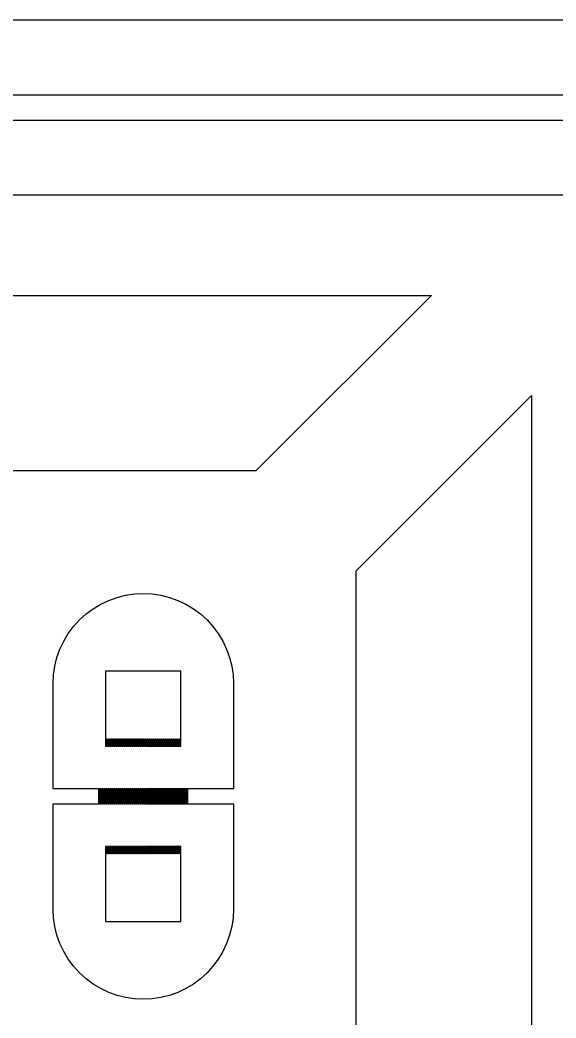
# Model space of a CAD drawing. Extents: x -25 to 122, y -49 to 104.
# Drawn here: x 86.91 to 97.81, y 45.93 to 66.23 of the extents above; entities that cross this region are included whole.
import ezdxf

# ---------------------------------------------------------------- set-up
doc = ezdxf.new("R2010")
doc.units = 0

msp = doc.modelspace()

# ---------------------------------------------------------------- linework, layer by layer
for p, q in [((-11.209, 66.235), (102.919, 66.235)), ((101.39, 64.7065), (-9.6805, 64.7065)), ((-9.17099, 64.197), (100.881, 64.197)), ((99.3525, 62.6685), (-7.64249, 62.6685)), ((71.4574, 60.6305), (95.2765, 60.6305)), ((95.2765, 60.6305), (91.71, 57.064)), ((93.748, 55.026), (97.3145, 58.5925)), ((97.3145, 58.5925), (97.3145, 43.9444)), ((91.71, 57.064), (71.4574, 57.064)), ((93.748, 43.9444), (93.748, 55.026)), ((88.5526, 54.3508), (88.7153, 54.4278)), ((88.7153, 54.4278), (88.8848, 54.4885)), ((88.8848, 54.4885), (89.0594, 54.5322)), ((89.0594, 54.5322), (89.2375, 54.5586)), ((89.2375, 54.5586), (89.4172, 54.5674)), ((89.4172, 54.5674), (89.597, 54.5586)), ((89.597, 54.5586), (89.7751, 54.5322)), ((89.7751, 54.5322), (89.9497, 54.4885)), ((89.9497, 54.4885), (90.1192, 54.4278)), ((90.1192, 54.4278), (90.2819, 54.3508)), ((88.2536, 54.1511), (88.3982, 54.2583)), ((88.3982, 54.2583), (88.5526, 54.3508)), ((90.2819, 54.3508), (90.4363, 54.2583)), ((90.4363, 54.2583), (90.5808, 54.1511)), ((87.9994, 53.8969), (88.1203, 54.0302)), ((88.1203, 54.0302), (88.2536, 54.1511)), ((90.5808, 54.1511), (90.7142, 54.0302)), ((90.7142, 54.0302), (90.8351, 53.8969)), ((87.8922, 53.7523), (87.9994, 53.8969)), ((90.8351, 53.8969), (90.9423, 53.7523)), ((87.7996, 53.5979), (87.8922, 53.7523)), ((90.9423, 53.7523), (91.0349, 53.5979)), ((87.662, 53.2657), (87.7227, 53.4352)), ((87.7227, 53.4352), (87.7996, 53.5979)), ((91.0349, 53.5979), (91.1118, 53.4352)), ((91.1118, 53.4352), (91.1725, 53.2657)), ((87.6183, 53.0911), (87.662, 53.2657)), ((91.1725, 53.2657), (91.2162, 53.0911)), ((87.5919, 52.913), (87.6183, 53.0911)), ((91.2162, 53.0911), (91.2426, 52.913)), ((87.5831, 52.7332), (87.5919, 52.913)), ((90.1815, 52.988), (88.653, 52.988)), ((88.653, 52.988), (88.653, 51.4595)), ((90.1815, 51.4595), (90.1815, 52.988)), ((91.2426, 52.913), (91.2514, 52.7332)), ((87.5831, 50.5933), (87.5831, 52.7332)), ((91.2514, 52.7332), (91.2514, 50.5933)), ((88.6785, 51.6123), (88.6887, 51.6123)), ((88.6785, 51.4595), (88.6785, 51.6123)), ((88.6887, 51.6123), (88.6887, 51.4595)), ((88.7192, 51.4595), (88.7192, 51.6123)), ((88.7192, 51.6123), (88.7294, 51.6123)), ((88.7294, 51.6123), (88.7294, 51.4595)), ((88.76, 51.4595), (88.76, 51.6123)), ((88.76, 51.6123), (88.7702, 51.6123)), ((88.7702, 51.6123), (88.7702, 51.4595)), ((88.8008, 51.4595), (88.8008, 51.6123)), ((88.8008, 51.6123), (88.811, 51.6123)), ((88.811, 51.6123), (88.811, 51.4595)), ((88.8415, 51.4595), (88.8415, 51.6123)), ((88.8415, 51.6123), (88.8517, 51.6123)), ((88.8517, 51.6123), (88.8517, 51.4595)), ((88.8823, 51.4595), (88.8823, 51.6123)), ((88.8823, 51.6123), (88.8925, 51.6123)), ((88.8925, 51.6123), (88.8925, 51.4595)), ((88.923, 51.4595), (88.923, 51.6123)), ((88.923, 51.6123), (88.9332, 51.6123)), ((88.9332, 51.6123), (88.9332, 51.4595)), ((88.9638, 51.4595), (88.9638, 51.6123)), ((88.9638, 51.6123), (88.974, 51.6123)), ((88.974, 51.6123), (88.974, 51.4595)), ((89.0045, 51.4595), (89.0045, 51.6123)), ((89.0045, 51.6123), (89.0148, 51.6123)), ((89.0148, 51.6123), (89.0148, 51.4595)), ((89.0453, 51.4595), (89.0453, 51.6123)), ((89.0453, 51.6123), (89.0555, 51.6123)), ((89.0555, 51.6123), (89.0555, 51.4595)), ((89.0861, 51.4595), (89.0861, 51.6123)), ((89.0861, 51.6123), (89.0963, 51.6123)), ((89.0963, 51.6123), (89.0963, 51.4595)), ((89.1268, 51.4595), (89.1268, 51.6123)), ((89.1268, 51.6123), (89.137, 51.6123)), ((89.137, 51.6123), (89.137, 51.4595)), ((89.1676, 51.4595), (89.1676, 51.6123)), ((89.1676, 51.6123), (89.1778, 51.6123)), ((89.1778, 51.6123), (89.1778, 51.4595)), ((89.2084, 51.4595), (89.2084, 51.6123)), ((89.2084, 51.6123), (89.2186, 51.6123)), ((89.2186, 51.6123), (89.2186, 51.4595)), ((89.2491, 51.4595), (89.2491, 51.6123)), ((89.2491, 51.6123), (89.2593, 51.6123)), ((89.2593, 51.6123), (89.2593, 51.4595)), ((89.2899, 51.4595), (89.2899, 51.6123)), ((89.2899, 51.6123), (89.3001, 51.6123)), ((89.3001, 51.6123), (89.3001, 51.4595)), ((89.3306, 51.4595), (89.3306, 51.6123)), ((89.3306, 51.6123), (89.3408, 51.6123)), ((89.3408, 51.6123), (89.3408, 51.4595)), ((89.3714, 51.4595), (89.3714, 51.6123)), ((89.3714, 51.6123), (89.3816, 51.6123)), ((89.3816, 51.6123), (89.3816, 51.4595)), ((89.4122, 51.4595), (89.4122, 51.6123)), ((89.4122, 51.6123), (89.4223, 51.6123)), ((89.4223, 51.6123), (89.4223, 51.4595)), ((89.4529, 51.4595), (89.4529, 51.6123)), ((89.4529, 51.6123), (89.4631, 51.6123)), ((89.4631, 51.6123), (89.4631, 51.4595)), ((89.4937, 51.4595), (89.4937, 51.6123)), ((89.4937, 51.6123), (89.5038, 51.6123)), ((89.5038, 51.6123), (89.5038, 51.4595)), ((89.5344, 51.4595), (89.5344, 51.6123)), ((89.5344, 51.6123), (89.5446, 51.6123)), ((89.5446, 51.6123), (89.5446, 51.4595)), ((89.5752, 51.4595), (89.5752, 51.6123)), ((89.5752, 51.6123), (89.5854, 51.6123)), ((89.5854, 51.6123), (89.5854, 51.4595)), ((89.6159, 51.4595), (89.6159, 51.6123)), ((89.6159, 51.6123), (89.6261, 51.6123)), ((89.6261, 51.6123), (89.6261, 51.4595)), ((89.6567, 51.4595), (89.6567, 51.6123)), ((89.6567, 51.6123), (89.6669, 51.6123)), ((89.6669, 51.6123), (89.6669, 51.4595)), ((89.6975, 51.4595), (89.6975, 51.6123)), ((89.6975, 51.6123), (89.7076, 51.6123)), ((89.7076, 51.6123), (89.7076, 51.4595)), ((89.7382, 51.4595), (89.7382, 51.6123)), ((89.7382, 51.6123), (89.7484, 51.6123)), ((89.7484, 51.6123), (89.7484, 51.4595)), ((89.779, 51.4595), (89.779, 51.6123)), ((89.779, 51.6123), (89.7892, 51.6123)), ((89.7892, 51.6123), (89.7892, 51.4595)), ((89.8197, 51.4595), (89.8197, 51.6123)), ((89.8197, 51.6123), (89.8299, 51.6123)), ((89.8299, 51.6123), (89.8299, 51.4595)), ((89.8605, 51.4595), (89.8605, 51.6123)), ((89.8605, 51.6123), (89.8707, 51.6123)), ((89.8707, 51.6123), (89.8707, 51.4595)), ((89.9013, 51.4595), (89.9013, 51.6123)), ((89.9013, 51.6123), (89.9114, 51.6123)), ((89.9114, 51.6123), (89.9114, 51.4595)), ((89.942, 51.4595), (89.942, 51.6123)), ((89.942, 51.6123), (89.9522, 51.6123)), ((89.9522, 51.6123), (89.9522, 51.4595)), ((89.9828, 51.4595), (89.9828, 51.6123)), ((89.9828, 51.6123), (89.993, 51.6123)), ((89.993, 51.6123), (89.993, 51.4595)), ((90.0235, 51.4595), (90.0235, 51.6123)), ((90.0235, 51.6123), (90.0337, 51.6123)), ((90.0337, 51.6123), (90.0337, 51.4595)), ((90.0643, 51.4595), (90.0643, 51.6123)), ((90.0643, 51.6123), (90.0745, 51.6123)), ((90.0745, 51.6123), (90.0745, 51.4595)), ((90.1051, 51.4595), (90.1051, 51.6123)), ((90.1051, 51.6123), (90.1152, 51.6123)), ((90.1152, 51.6123), (90.1152, 51.4595)), ((90.1458, 51.4595), (90.1458, 51.6123)), ((90.1458, 51.6123), (90.156, 51.6123)), ((90.156, 51.6123), (90.156, 51.4595)), ((88.653, 51.4595), (88.6785, 51.4595)), ((88.6887, 51.4595), (88.7192, 51.4595)), ((88.7294, 51.4595), (88.76, 51.4595)), ((88.7702, 51.4595), (88.8008, 51.4595)), ((88.811, 51.4595), (88.8415, 51.4595)), ((88.8517, 51.4595), (88.8823, 51.4595)), ((88.8925, 51.4595), (88.923, 51.4595)), ((88.9332, 51.4595), (88.9638, 51.4595)), ((88.974, 51.4595), (89.0045, 51.4595)), ((89.0148, 51.4595), (89.0453, 51.4595)), ((89.0555, 51.4595), (89.0861, 51.4595)), ((89.0963, 51.4595), (89.1268, 51.4595)), ((89.137, 51.4595), (89.1676, 51.4595)), ((89.1778, 51.4595), (89.2084, 51.4595)), ((89.2186, 51.4595), (89.2491, 51.4595)), ((89.2593, 51.4595), (89.2899, 51.4595)), ((89.3001, 51.4595), (89.3306, 51.4595)), ((89.3408, 51.4595), (89.3714, 51.4595)), ((89.3816, 51.4595), (89.4122, 51.4595)), ((89.4223, 51.4595), (89.4529, 51.4595)), ((89.4631, 51.4595), (89.4937, 51.4595)), ((89.5038, 51.4595), (89.5344, 51.4595)), ((89.5446, 51.4595), (89.5752, 51.4595)), ((89.5854, 51.4595), (89.6159, 51.4595)), ((89.6261, 51.4595), (89.6567, 51.4595)), ((89.6669, 51.4595), (89.6975, 51.4595)), ((89.7076, 51.4595), (89.7382, 51.4595)), ((89.7484, 51.4595), (89.779, 51.4595)), ((89.7892, 51.4595), (89.8197, 51.4595)), ((89.8299, 51.4595), (89.8605, 51.4595)), ((89.8707, 51.4595), (89.9013, 51.4595)), ((89.9114, 51.4595), (89.942, 51.4595)), ((89.9522, 51.4595), (89.9828, 51.4595)), ((89.993, 51.4595), (90.0235, 51.4595)), ((90.0337, 51.4595), (90.0643, 51.4595)), ((90.0745, 51.4595), (90.1051, 51.4595)), ((90.1152, 51.4595), (90.1458, 51.4595)), ((90.156, 51.4595), (90.1815, 51.4595)), ((88.5154, 50.5933), (87.5831, 50.5933)), ((88.5154, 50.2876), (88.5154, 50.5933)), ((88.5562, 50.5933), (88.5256, 50.5933)), ((88.5256, 50.5933), (88.5256, 50.2876)), ((88.5562, 50.2876), (88.5562, 50.5933)), ((88.597, 50.5933), (88.5664, 50.5933)), ((88.5664, 50.5933), (88.5664, 50.2876)), ((88.597, 50.2876), (88.597, 50.5933)), ((88.6377, 50.5933), (88.6071, 50.5933)), ((88.6071, 50.5933), (88.6071, 50.2876)), ((88.6377, 50.2876), (88.6377, 50.5933)), ((88.6785, 50.5933), (88.6479, 50.5933)), ((88.6479, 50.5933), (88.6479, 50.2876)), ((88.6785, 50.2876), (88.6785, 50.5933)), ((88.7192, 50.5933), (88.6887, 50.5933)), ((88.6887, 50.5933), (88.6887, 50.2876)), ((88.7192, 50.2876), (88.7192, 50.5933)), ((88.76, 50.5933), (88.7294, 50.5933)), ((88.7294, 50.5933), (88.7294, 50.2876)), ((88.76, 50.2876), (88.76, 50.5933)), ((88.8008, 50.5933), (88.7702, 50.5933)), ((88.7702, 50.5933), (88.7702, 50.2876)), ((88.8008, 50.2876), (88.8008, 50.5933)), ((88.8415, 50.5933), (88.811, 50.5933)), ((88.811, 50.5933), (88.811, 50.2876)), ((88.8415, 50.2876), (88.8415, 50.5933)), ((88.8823, 50.5933), (88.8517, 50.5933)), ((88.8517, 50.5933), (88.8517, 50.2876)), ((88.8823, 50.2876), (88.8823, 50.5933)), ((88.923, 50.5933), (88.8925, 50.5933)), ((88.8925, 50.5933), (88.8925, 50.2876)), ((88.923, 50.2876), (88.923, 50.5933)), ((88.9638, 50.5933), (88.9332, 50.5933)), ((88.9332, 50.5933), (88.9332, 50.2876)), ((88.9638, 50.2876), (88.9638, 50.5933)), ((89.0045, 50.5933), (88.974, 50.5933)), ((88.974, 50.5933), (88.974, 50.2876)), ((89.0045, 50.2876), (89.0045, 50.5933)), ((89.0453, 50.5933), (89.0148, 50.5933)), ((89.0148, 50.5933), (89.0148, 50.2876)), ((89.0453, 50.2876), (89.0453, 50.5933)), ((89.0861, 50.5933), (89.0555, 50.5933)), ((89.0555, 50.5933), (89.0555, 50.2876)), ((89.0861, 50.2876), (89.0861, 50.5933)), ((89.1268, 50.5933), (89.0963, 50.5933)), ((89.0963, 50.5933), (89.0963, 50.2876)), ((89.1268, 50.2876), (89.1268, 50.5933)), ((89.1676, 50.5933), (89.137, 50.5933)), ((89.137, 50.5933), (89.137, 50.2876)), ((89.1676, 50.2876), (89.1676, 50.5933)), ((89.2084, 50.5933), (89.1778, 50.5933)), ((89.1778, 50.5933), (89.1778, 50.2876)), ((89.2084, 50.2876), (89.2084, 50.5933)), ((89.2491, 50.5933), (89.2186, 50.5933)), ((89.2186, 50.5933), (89.2186, 50.2876)), ((89.2491, 50.2876), (89.2491, 50.5933)), ((89.2899, 50.5933), (89.2593, 50.5933)), ((89.2593, 50.5933), (89.2593, 50.2876)), ((89.2899, 50.2876), (89.2899, 50.5933)), ((89.3306, 50.5933), (89.3001, 50.5933)), ((89.3001, 50.5933), (89.3001, 50.2876)), ((89.3306, 50.2876), (89.3306, 50.5933)), ((89.3714, 50.5933), (89.3408, 50.5933)), ((89.3408, 50.5933), (89.3408, 50.2876)), ((89.3714, 50.2876), (89.3714, 50.5933)), ((89.4122, 50.5933), (89.3816, 50.5933)), ((89.3816, 50.5933), (89.3816, 50.2876)), ((89.4122, 50.2876), (89.4122, 50.5933)), ((89.4529, 50.5933), (89.4223, 50.5933)), ((89.4223, 50.5933), (89.4223, 50.2876)), ((89.4529, 50.2876), (89.4529, 50.5933)), ((89.4937, 50.5933), (89.4631, 50.5933)), ((89.4631, 50.5933), (89.4631, 50.2876)), ((89.4937, 50.2876), (89.4937, 50.5933)), ((89.5344, 50.5933), (89.5038, 50.5933)), ((89.5038, 50.5933), (89.5038, 50.2876)), ((89.5344, 50.2876), (89.5344, 50.5933)), ((89.5752, 50.5933), (89.5446, 50.5933)), ((89.5446, 50.5933), (89.5446, 50.2876)), ((89.5752, 50.2876), (89.5752, 50.5933)), ((89.6159, 50.5933), (89.5854, 50.5933)), ((89.5854, 50.5933), (89.5854, 50.2876)), ((89.6159, 50.2876), (89.6159, 50.5933)), ((89.6567, 50.5933), (89.6261, 50.5933)), ((89.6261, 50.5933), (89.6261, 50.2876)), ((89.6567, 50.2876), (89.6567, 50.5933)), ((89.6975, 50.5933), (89.6669, 50.5933)), ((89.6669, 50.5933), (89.6669, 50.2876)), ((89.6975, 50.2876), (89.6975, 50.5933)), ((89.7382, 50.5933), (89.7076, 50.5933)), ((89.7076, 50.5933), (89.7076, 50.2876)), ((89.7382, 50.2876), (89.7382, 50.5933)), ((89.779, 50.5933), (89.7484, 50.5933)), ((89.7484, 50.5933), (89.7484, 50.2876)), ((89.779, 50.2876), (89.779, 50.5933)), ((89.8197, 50.5933), (89.7892, 50.5933)), ((89.7892, 50.5933), (89.7892, 50.2876)), ((89.8197, 50.2876), (89.8197, 50.5933)), ((89.8605, 50.5933), (89.8299, 50.5933)), ((89.8299, 50.5933), (89.8299, 50.2876)), ((89.8605, 50.2876), (89.8605, 50.5933)), ((89.9013, 50.5933), (89.8707, 50.5933)), ((89.8707, 50.5933), (89.8707, 50.2876)), ((89.9013, 50.2876), (89.9013, 50.5933)), ((89.942, 50.5933), (89.9114, 50.5933)), ((89.9114, 50.5933), (89.9114, 50.2876)), ((89.942, 50.2876), (89.942, 50.5933)), ((89.9828, 50.5933), (89.9522, 50.5933)), ((89.9522, 50.5933), (89.9522, 50.2876)), ((89.9828, 50.2876), (89.9828, 50.5933)), ((90.0235, 50.5933), (89.993, 50.5933)), ((89.993, 50.5933), (89.993, 50.2876)), ((90.0235, 50.2876), (90.0235, 50.5933)), ((90.0643, 50.5933), (90.0337, 50.5933)), ((90.0337, 50.5933), (90.0337, 50.2876)), ((90.0643, 50.2876), (90.0643, 50.5933)), ((90.1051, 50.5933), (90.0745, 50.5933)), ((90.0745, 50.5933), (90.0745, 50.2876)), ((90.1051, 50.2876), (90.1051, 50.5933)), ((90.1458, 50.5933), (90.1152, 50.5933)), ((90.1152, 50.5933), (90.1152, 50.2876)), ((90.1458, 50.2876), (90.1458, 50.5933)), ((90.1866, 50.5933), (90.156, 50.5933)), ((90.156, 50.5933), (90.156, 50.2876)), ((90.1866, 50.2876), (90.1866, 50.5933)), ((90.2273, 50.5933), (90.1968, 50.5933)), ((90.1968, 50.5933), (90.1968, 50.2876)), ((90.2273, 50.2876), (90.2273, 50.5933)), ((90.2681, 50.5933), (90.2375, 50.5933)), ((90.2375, 50.5933), (90.2375, 50.2876)), ((90.2681, 50.2876), (90.2681, 50.5933)), ((90.3089, 50.5933), (90.2783, 50.5933)), ((90.2783, 50.5933), (90.2783, 50.2876)), ((90.3089, 50.2876), (90.3089, 50.5933)), ((91.2514, 50.5933), (90.319, 50.5933)), ((90.319, 50.5933), (90.319, 50.2876)), ((87.5831, 48.1477), (87.5831, 50.2876)), ((87.5831, 50.2876), (88.5154, 50.2876)), ((88.5256, 50.2876), (88.5562, 50.2876)), ((88.5664, 50.2876), (88.597, 50.2876)), ((88.6071, 50.2876), (88.6377, 50.2876)), ((88.6479, 50.2876), (88.6785, 50.2876)), ((88.6887, 50.2876), (88.7192, 50.2876)), ((88.7294, 50.2876), (88.76, 50.2876)), ((88.7702, 50.2876), (88.8008, 50.2876)), ((88.811, 50.2876), (88.8415, 50.2876)), ((88.8517, 50.2876), (88.8823, 50.2876)), ((88.8925, 50.2876), (88.923, 50.2876)), ((88.9332, 50.2876), (88.9638, 50.2876)), ((88.974, 50.2876), (89.0045, 50.2876)), ((89.0148, 50.2876), (89.0453, 50.2876)), ((89.0555, 50.2876), (89.0861, 50.2876)), ((89.0963, 50.2876), (89.1268, 50.2876)), ((89.137, 50.2876), (89.1676, 50.2876)), ((89.1778, 50.2876), (89.2084, 50.2876)), ((89.2186, 50.2876), (89.2491, 50.2876)), ((89.2593, 50.2876), (89.2899, 50.2876)), ((89.3001, 50.2876), (89.3306, 50.2876)), ((89.3408, 50.2876), (89.3714, 50.2876)), ((89.3816, 50.2876), (89.4122, 50.2876)), ((89.4223, 50.2876), (89.4529, 50.2876)), ((89.4631, 50.2876), (89.4937, 50.2876)), ((89.5038, 50.2876), (89.5344, 50.2876)), ((89.5446, 50.2876), (89.5752, 50.2876)), ((89.5854, 50.2876), (89.6159, 50.2876)), ((89.6261, 50.2876), (89.6567, 50.2876)), ((89.6669, 50.2876), (89.6975, 50.2876)), ((89.7076, 50.2876), (89.7382, 50.2876)), ((89.7484, 50.2876), (89.779, 50.2876)), ((89.7892, 50.2876), (89.8197, 50.2876)), ((89.8299, 50.2876), (89.8605, 50.2876)), ((89.8707, 50.2876), (89.9013, 50.2876)), ((89.9114, 50.2876), (89.942, 50.2876)), ((89.9522, 50.2876), (89.9828, 50.2876)), ((89.993, 50.2876), (90.0235, 50.2876)), ((90.0337, 50.2876), (90.0643, 50.2876)), ((90.0745, 50.2876), (90.1051, 50.2876)), ((90.1152, 50.2876), (90.1458, 50.2876)), ((90.156, 50.2876), (90.1866, 50.2876)), ((90.1968, 50.2876), (90.2273, 50.2876)), ((90.2375, 50.2876), (90.2681, 50.2876)), ((90.2783, 50.2876), (90.3089, 50.2876)), ((90.319, 50.2876), (91.2514, 50.2876)), ((91.2514, 50.2876), (91.2514, 48.1477)), ((88.6785, 49.4215), (88.653, 49.4215)), ((88.653, 49.4215), (88.653, 47.893)), ((88.6785, 49.2686), (88.6785, 49.4215)), ((88.7192, 49.4215), (88.6887, 49.4215)), ((88.6887, 49.4215), (88.6887, 49.2686)), ((88.7192, 49.2686), (88.7192, 49.4215)), ((88.76, 49.4215), (88.7294, 49.4215)), ((88.7294, 49.4215), (88.7294, 49.2686)), ((88.76, 49.2686), (88.76, 49.4215)), ((88.8008, 49.4215), (88.7702, 49.4215)), ((88.7702, 49.4215), (88.7702, 49.2686)), ((88.8008, 49.2686), (88.8008, 49.4215)), ((88.8415, 49.4215), (88.811, 49.4215)), ((88.811, 49.4215), (88.811, 49.2686)), ((88.8415, 49.2686), (88.8415, 49.4215)), ((88.8823, 49.4215), (88.8517, 49.4215)), ((88.8517, 49.4215), (88.8517, 49.2686)), ((88.8823, 49.2686), (88.8823, 49.4215)), ((88.923, 49.4215), (88.8925, 49.4215)), ((88.8925, 49.4215), (88.8925, 49.2686)), ((88.923, 49.2686), (88.923, 49.4215)), ((88.9638, 49.4215), (88.9332, 49.4215)), ((88.9332, 49.4215), (88.9332, 49.2686)), ((88.9638, 49.2686), (88.9638, 49.4215)), ((89.0045, 49.4215), (88.974, 49.4215)), ((88.974, 49.4215), (88.974, 49.2686)), ((89.0045, 49.2686), (89.0045, 49.4215)), ((89.0453, 49.4215), (89.0148, 49.4215)), ((89.0148, 49.4215), (89.0148, 49.2686)), ((89.0453, 49.2686), (89.0453, 49.4215)), ((89.0861, 49.4215), (89.0555, 49.4215)), ((89.0555, 49.4215), (89.0555, 49.2686)), ((89.0861, 49.2686), (89.0861, 49.4215)), ((89.1268, 49.4215), (89.0963, 49.4215)), ((89.0963, 49.4215), (89.0963, 49.2686)), ((89.1268, 49.2686), (89.1268, 49.4215)), ((89.1676, 49.4215), (89.137, 49.4215)), ((89.137, 49.4215), (89.137, 49.2686)), ((89.1676, 49.2686), (89.1676, 49.4215)), ((89.2084, 49.4215), (89.1778, 49.4215)), ((89.1778, 49.4215), (89.1778, 49.2686)), ((89.2084, 49.2686), (89.2084, 49.4215)), ((89.2491, 49.4215), (89.2186, 49.4215)), ((89.2186, 49.4215), (89.2186, 49.2686)), ((89.2491, 49.2686), (89.2491, 49.4215)), ((89.2899, 49.4215), (89.2593, 49.4215)), ((89.2593, 49.4215), (89.2593, 49.2686)), ((89.2899, 49.2686), (89.2899, 49.4215)), ((89.3306, 49.4215), (89.3001, 49.4215)), ((89.3001, 49.4215), (89.3001, 49.2686)), ((89.3306, 49.2686), (89.3306, 49.4215)), ((89.3714, 49.4215), (89.3408, 49.4215)), ((89.3408, 49.4215), (89.3408, 49.2686)), ((89.3714, 49.2686), (89.3714, 49.4215)), ((89.4122, 49.4215), (89.3816, 49.4215)), ((89.3816, 49.4215), (89.3816, 49.2686)), ((89.4122, 49.2686), (89.4122, 49.4215)), ((89.4529, 49.4215), (89.4223, 49.4215)), ((89.4223, 49.4215), (89.4223, 49.2686)), ((89.4529, 49.2686), (89.4529, 49.4215)), ((89.4937, 49.4215), (89.4631, 49.4215)), ((89.4631, 49.4215), (89.4631, 49.2686)), ((89.4937, 49.2686), (89.4937, 49.4215)), ((89.5344, 49.4215), (89.5038, 49.4215)), ((89.5038, 49.4215), (89.5038, 49.2686)), ((89.5344, 49.2686), (89.5344, 49.4215)), ((89.5752, 49.4215), (89.5446, 49.4215)), ((89.5446, 49.4215), (89.5446, 49.2686)), ((89.5752, 49.2686), (89.5752, 49.4215)), ((89.6159, 49.4215), (89.5854, 49.4215)), ((89.5854, 49.4215), (89.5854, 49.2686)), ((89.6159, 49.2686), (89.6159, 49.4215)), ((89.6567, 49.4215), (89.6261, 49.4215)), ((89.6261, 49.4215), (89.6261, 49.2686)), ((89.6567, 49.2686), (89.6567, 49.4215)), ((89.6975, 49.4215), (89.6669, 49.4215)), ((89.6669, 49.4215), (89.6669, 49.2686)), ((89.6975, 49.2686), (89.6975, 49.4215)), ((89.7382, 49.4215), (89.7076, 49.4215)), ((89.7076, 49.4215), (89.7076, 49.2686)), ((89.7382, 49.2686), (89.7382, 49.4215)), ((89.779, 49.4215), (89.7484, 49.4215)), ((89.7484, 49.4215), (89.7484, 49.2686)), ((89.779, 49.2686), (89.779, 49.4215)), ((89.8197, 49.4215), (89.7892, 49.4215)), ((89.7892, 49.4215), (89.7892, 49.2686)), ((89.8197, 49.2686), (89.8197, 49.4215)), ((89.8605, 49.4215), (89.8299, 49.4215)), ((89.8299, 49.4215), (89.8299, 49.2686)), ((89.8605, 49.2686), (89.8605, 49.4215)), ((89.9013, 49.4215), (89.8707, 49.4215)), ((89.8707, 49.4215), (89.8707, 49.2686)), ((89.9013, 49.2686), (89.9013, 49.4215)), ((89.942, 49.4215), (89.9114, 49.4215)), ((89.9114, 49.4215), (89.9114, 49.2686)), ((89.942, 49.2686), (89.942, 49.4215)), ((89.9828, 49.4215), (89.9522, 49.4215)), ((89.9522, 49.4215), (89.9522, 49.2686)), ((89.9828, 49.2686), (89.9828, 49.4215)), ((90.0235, 49.4215), (89.993, 49.4215)), ((89.993, 49.4215), (89.993, 49.2686)), ((90.0235, 49.2686), (90.0235, 49.4215)), ((90.0643, 49.4215), (90.0337, 49.4215)), ((90.0337, 49.4215), (90.0337, 49.2686)), ((90.0643, 49.2686), (90.0643, 49.4215)), ((90.1051, 49.4215), (90.0745, 49.4215)), ((90.0745, 49.4215), (90.0745, 49.2686)), ((90.1051, 49.2686), (90.1051, 49.4215)), ((90.1458, 49.4215), (90.1152, 49.4215)), ((90.1152, 49.4215), (90.1152, 49.2686)), ((90.1458, 49.2686), (90.1458, 49.4215)), ((90.1815, 49.4215), (90.156, 49.4215)), ((90.156, 49.4215), (90.156, 49.2686)), ((90.1815, 47.893), (90.1815, 49.4215)), ((88.6887, 49.2686), (88.6785, 49.2686)), ((88.7294, 49.2686), (88.7192, 49.2686)), ((88.7702, 49.2686), (88.76, 49.2686)), ((88.811, 49.2686), (88.8008, 49.2686)), ((88.8517, 49.2686), (88.8415, 49.2686)), ((88.8925, 49.2686), (88.8823, 49.2686)), ((88.9332, 49.2686), (88.923, 49.2686)), ((88.974, 49.2686), (88.9638, 49.2686)), ((89.0148, 49.2686), (89.0045, 49.2686)), ((89.0555, 49.2686), (89.0453, 49.2686)), ((89.0963, 49.2686), (89.0861, 49.2686)), ((89.137, 49.2686), (89.1268, 49.2686)), ((89.1778, 49.2686), (89.1676, 49.2686)), ((89.2186, 49.2686), (89.2084, 49.2686)), ((89.2593, 49.2686), (89.2491, 49.2686)), ((89.3001, 49.2686), (89.2899, 49.2686)), ((89.3408, 49.2686), (89.3306, 49.2686)), ((89.3816, 49.2686), (89.3714, 49.2686)), ((89.4223, 49.2686), (89.4122, 49.2686)), ((89.4631, 49.2686), (89.4529, 49.2686)), ((89.5038, 49.2686), (89.4937, 49.2686)), ((89.5446, 49.2686), (89.5344, 49.2686)), ((89.5854, 49.2686), (89.5752, 49.2686)), ((89.6261, 49.2686), (89.6159, 49.2686)), ((89.6669, 49.2686), (89.6567, 49.2686)), ((89.7076, 49.2686), (89.6975, 49.2686)), ((89.7484, 49.2686), (89.7382, 49.2686)), ((89.7892, 49.2686), (89.779, 49.2686)), ((89.8299, 49.2686), (89.8197, 49.2686)), ((89.8707, 49.2686), (89.8605, 49.2686)), ((89.9114, 49.2686), (89.9013, 49.2686)), ((89.9522, 49.2686), (89.942, 49.2686)), ((89.993, 49.2686), (89.9828, 49.2686)), ((90.0337, 49.2686), (90.0235, 49.2686)), ((90.0745, 49.2686), (90.0643, 49.2686)), ((90.1152, 49.2686), (90.1051, 49.2686)), ((90.156, 49.2686), (90.1458, 49.2686)), ((87.5919, 47.968), (87.5831, 48.1477)), ((91.2514, 48.1477), (91.2426, 47.968)), ((87.6183, 47.7899), (87.5919, 47.968)), ((91.2426, 47.968), (91.2162, 47.7899)), ((87.662, 47.6153), (87.6183, 47.7899)), ((88.653, 47.893), (90.1815, 47.893)), ((91.2162, 47.7899), (91.1725, 47.6153)), ((87.7227, 47.4458), (87.662, 47.6153)), ((91.1725, 47.6153), (91.1118, 47.4458)), ((87.7996, 47.2831), (87.7227, 47.4458)), ((91.1118, 47.4458), (91.0349, 47.2831)), ((87.8922, 47.1287), (87.7996, 47.2831)), ((87.9994, 46.9841), (87.8922, 47.1287)), ((90.9423, 47.1287), (90.8351, 46.9841)), ((91.0349, 47.2831), (90.9423, 47.1287)), ((88.1203, 46.8508), (87.9994, 46.9841)), ((90.8351, 46.9841), (90.7142, 46.8508)), ((88.2536, 46.7299), (88.1203, 46.8508)), ((88.3982, 46.6227), (88.2536, 46.7299)), ((90.5808, 46.7299), (90.4363, 46.6227)), ((90.7142, 46.8508), (90.5808, 46.7299)), ((88.5526, 46.5301), (88.3982, 46.6227)), ((88.7153, 46.4532), (88.5526, 46.5301)), ((90.2819, 46.5301), (90.1192, 46.4532)), ((90.4363, 46.6227), (90.2819, 46.5301)), ((88.8848, 46.3925), (88.7153, 46.4532)), ((89.0594, 46.3488), (88.8848, 46.3925)), ((89.2375, 46.3224), (89.0594, 46.3488)), ((89.4172, 46.3136), (89.2375, 46.3224)), ((89.597, 46.3224), (89.4172, 46.3136)), ((89.7751, 46.3488), (89.597, 46.3224)), ((89.9497, 46.3925), (89.7751, 46.3488)), ((90.1192, 46.4532), (89.9497, 46.3925))]:
    msp.add_line(p, q)

doc.saveas('drawing.dxf')
